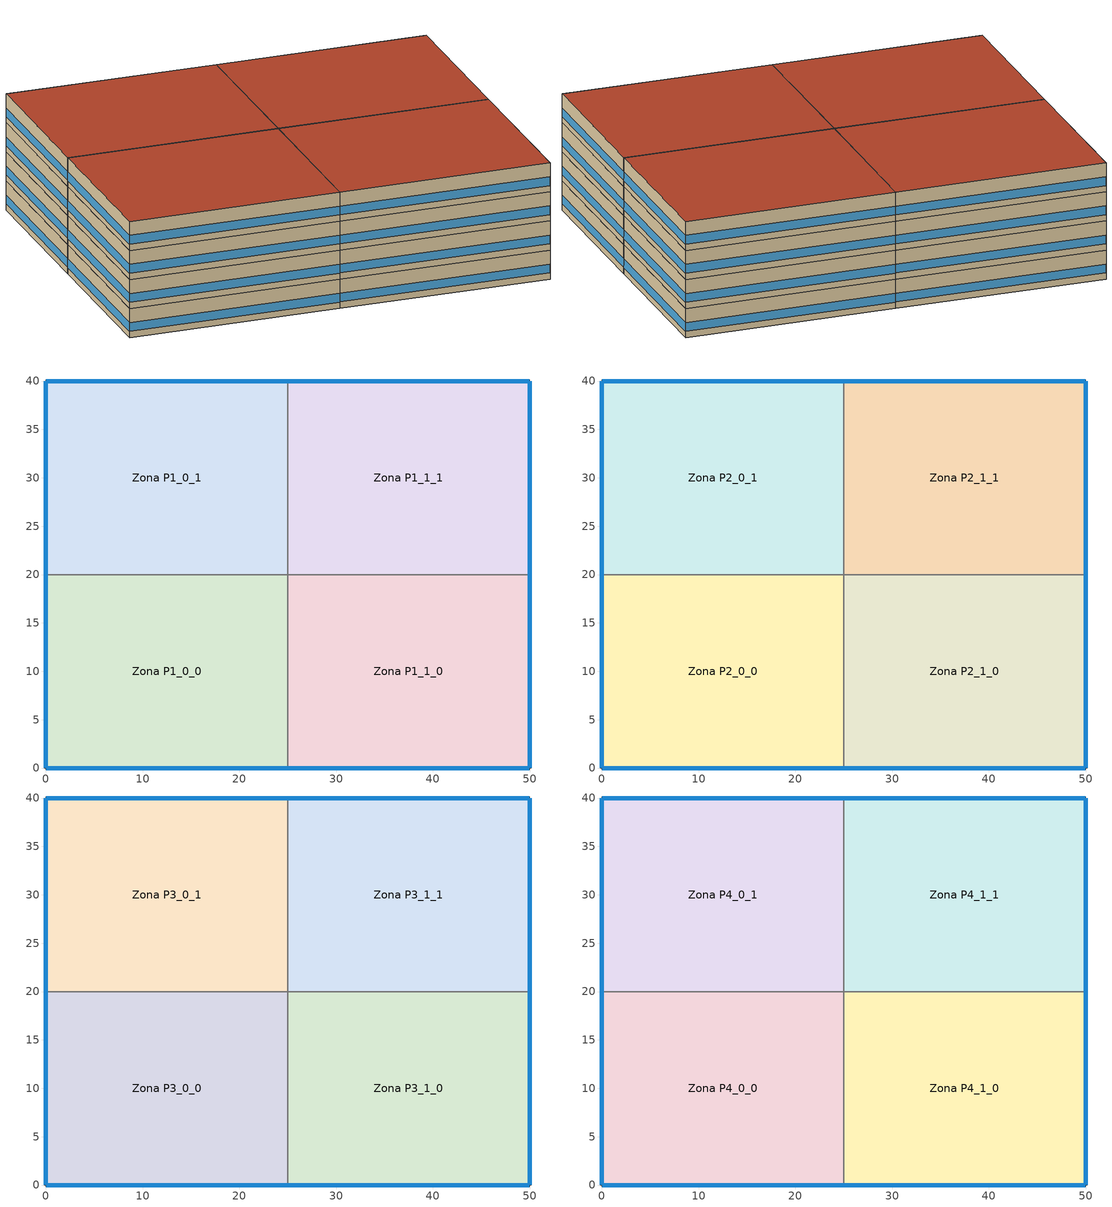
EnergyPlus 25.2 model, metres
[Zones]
Zona P1_0_0
 floor ground (Laje concreto): 0,0 0,20 25,20 25,0 z0
 wall outside (Alvenaria rebocada): 0,20 0,0 25,0 z0:3.5
 wall to Zona P1_0_1 (Alvenaria rebocada): 25,20 0,20 z0:3.5
 wall to Zona P1_1_0 (Alvenaria rebocada): 25,0 25,20 z0:3.5
 window (Vidro U3 SHGC0.4): 0,19.97 0,0.03 / 0.03,0 24.97,0 z0.76:1.81
Zona P1_0_1
 floor ground (Laje concreto): 0,20 0,40 25,40 25,20 z0
 wall outside (Alvenaria rebocada): 25,40 0,40 0,20 z0:3.5
 wall to Zona P1_1_1 (Alvenaria rebocada): 25,20 25,40 z0:3.5
 window (Vidro U3 SHGC0.4): 0,39.97 0,20.03 / 24.97,40 0.03,40 z0.76:1.81
Zona P1_1_0
 floor ground (Laje concreto): 25,0 25,20 50,20 50,0 z0
 wall outside (Alvenaria rebocada): 25,0 50,0 50,20 z0:3.5
 wall to Zona P1_1_1 (Alvenaria rebocada): 50,20 25,20 z0:3.5
 window (Vidro U3 SHGC0.4): 50,0.03 50,19.97 / 25.03,0 49.97,0 z0.76:1.81
Zona P1_1_1
 floor ground (Laje concreto): 25,20 25,40 50,40 50,20 z0
 wall outside (Alvenaria rebocada): 50,20 50,40 25,40 z0:3.5
 window (Vidro U3 SHGC0.4): 49.97,40 25.03,40 / 50,20.03 50,39.97 z0.76:1.81
Zona P2_0_0
 floor to Zona P1_0_0 (Laje concreto): 0,0 0,20 25,20 25,0 z3.5
 wall outside (Alvenaria rebocada): 0,20 0,0 25,0 z3.5:7
 wall to Zona P2_0_1 (Alvenaria rebocada): 25,20 0,20 z3.5:7
 wall to Zona P2_1_0 (Alvenaria rebocada): 25,0 25,20 z3.5:7
 window (Vidro U3 SHGC0.4): 0,19.97 0,0.03 / 0.03,0 24.97,0 z4.26:5.31
Zona P2_0_1
 floor to Zona P1_0_1 (Laje concreto): 0,20 0,40 25,40 25,20 z3.5
 wall outside (Alvenaria rebocada): 25,40 0,40 0,20 z3.5:7
 wall to Zona P2_1_1 (Alvenaria rebocada): 25,20 25,40 z3.5:7
 window (Vidro U3 SHGC0.4): 0,39.97 0,20.03 / 24.97,40 0.03,40 z4.26:5.31
Zona P2_1_0
 floor to Zona P1_1_0 (Laje concreto): 25,0 25,20 50,20 50,0 z3.5
 wall outside (Alvenaria rebocada): 25,0 50,0 50,20 z3.5:7
 wall to Zona P2_1_1 (Alvenaria rebocada): 50,20 25,20 z3.5:7
 window (Vidro U3 SHGC0.4): 50,0.03 50,19.97 / 25.03,0 49.97,0 z4.26:5.31
Zona P2_1_1
 floor to Zona P1_1_1 (Laje concreto): 25,20 25,40 50,40 50,20 z3.5
 wall outside (Alvenaria rebocada): 50,20 50,40 25,40 z3.5:7
 window (Vidro U3 SHGC0.4): 49.97,40 25.03,40 / 50,20.03 50,39.97 z4.26:5.31
Zona P3_0_0
 floor to Zona P2_0_0 (Laje concreto): 0,0 0,20 25,20 25,0 z7
 wall outside (Alvenaria rebocada): 0,20 0,0 25,0 z7:10.5
 wall to Zona P3_0_1 (Alvenaria rebocada): 25,20 0,20 z7:10.5
 wall to Zona P3_1_0 (Alvenaria rebocada): 25,0 25,20 z7:10.5
 window (Vidro U3 SHGC0.4): 0,19.97 0,0.03 / 0.03,0 24.97,0 z7.76:8.81
Zona P3_0_1
 floor to Zona P2_0_1 (Laje concreto): 0,20 0,40 25,40 25,20 z7
 wall outside (Alvenaria rebocada): 25,40 0,40 0,20 z7:10.5
 wall to Zona P3_1_1 (Alvenaria rebocada): 25,20 25,40 z7:10.5
 window (Vidro U3 SHGC0.4): 0,39.97 0,20.03 / 24.97,40 0.03,40 z7.76:8.81
Zona P3_1_0
 floor to Zona P2_1_0 (Laje concreto): 25,0 25,20 50,20 50,0 z7
 wall outside (Alvenaria rebocada): 25,0 50,0 50,20 z7:10.5
 wall to Zona P3_1_1 (Alvenaria rebocada): 50,20 25,20 z7:10.5
 window (Vidro U3 SHGC0.4): 50,0.03 50,19.97 / 25.03,0 49.97,0 z7.76:8.81
Zona P3_1_1
 floor to Zona P2_1_1 (Laje concreto): 25,20 25,40 50,40 50,20 z7
 wall outside (Alvenaria rebocada): 50,20 50,40 25,40 z7:10.5
 window (Vidro U3 SHGC0.4): 49.97,40 25.03,40 / 50,20.03 50,39.97 z7.76:8.81
Zona P4_0_0
 floor to Zona P3_0_0 (Laje concreto): 0,0 0,20 25,20 25,0 z10.5
 wall outside (Alvenaria rebocada): 0,20 0,0 25,0 z10.5:14
 wall to Zona P4_0_1 (Alvenaria rebocada): 25,20 0,20 z10.5:14
 wall to Zona P4_1_0 (Alvenaria rebocada): 25,0 25,20 z10.5:14
 window (Vidro U3 SHGC0.4): 0,19.97 0,0.03 / 0.03,0 24.97,0 z11.26:12.31
 roof outside (Cobertura isolada): 25,0 25,20 0,20 0,0 z14
Zona P4_0_1
 floor to Zona P3_0_1 (Laje concreto): 0,20 0,40 25,40 25,20 z10.5
 wall outside (Alvenaria rebocada): 25,40 0,40 0,20 z10.5:14
 wall to Zona P4_1_1 (Alvenaria rebocada): 25,20 25,40 z10.5:14
 window (Vidro U3 SHGC0.4): 0,39.97 0,20.03 / 24.97,40 0.03,40 z11.26:12.31
 roof outside (Cobertura isolada): 25,20 25,40 0,40 0,20 z14
Zona P4_1_0
 floor to Zona P3_1_0 (Laje concreto): 25,0 25,20 50,20 50,0 z10.5
 wall outside (Alvenaria rebocada): 25,0 50,0 50,20 z10.5:14
 wall to Zona P4_1_1 (Alvenaria rebocada): 50,20 25,20 z10.5:14
 window (Vidro U3 SHGC0.4): 50,0.03 50,19.97 / 25.03,0 49.97,0 z11.26:12.31
 roof outside (Cobertura isolada): 50,0 50,20 25,20 25,0 z14
Zona P4_1_1
 floor to Zona P3_1_1 (Laje concreto): 25,20 25,40 50,40 50,20 z10.5
 wall outside (Alvenaria rebocada): 50,20 50,40 25,40 z10.5:14
 window (Vidro U3 SHGC0.4): 49.97,40 25.03,40 / 50,20.03 50,39.97 z11.26:12.31
 roof outside (Cobertura isolada): 50,20 50,40 25,40 25,20 z14
[Building]
Escritorio ficticio Sao Paulo - 8000 m2 - sem VE
[Site:Location]
Site 1: Latitude {deg}=-23.627; Longitude {deg}=-46.655; Time Zone {hr}=-3; Elevation {m}=801.9
[Site:GroundTemperature:BuildingSurface]
23, 24, 24, 22, 20, 18, 17, 18, 19, 20, 21, 22
[SizingPeriod:DesignDay] Day of Month=21; Dry-Bulb Temperature Range Modifier Type=DefaultMultipliers; Humidity Condition Type=Wetbulb; Barometric Pressure {Pa}=92055; Rain Indicator=No; Snow Indicator=No; Daylight Saving Time Indicator=No; Begin Environment Reset Mode=FullResetAtBeginEnvironment
Name | Month | Day Type | Maximum Dry-Bulb Temperature {C} | Daily Dry-Bulb Temperature Range {deltaC} | Wetbulb or DewPoint at Maximum Dry-Bulb {C} | Wind Speed {m/s} | Wind Direction {deg} | Solar Model Indicator | ASHRAE Clear Sky Optical Depth for Beam Irradiance (taub) | ASHRAE Clear Sky Optical Depth for Diffuse Irradiance (taud) | Sky Clearness
Sao.Paulo-Congonhas.AP Ann Clg .4% Condns DB=>MWB | 2 | SummerDesignDay | 32.5 | 10.3 | 20 | 4 | 320 | ASHRAETau2017 | 0.397 | 2.412
Sao.Paulo-Congonhas.AP Ann Htg 99.6% Condns DB | 7 | WinterDesignDay | 9.2 | 0 | 9.2 | 3 | 170 | ASHRAEClearSky |  |  | 0
[Material] Roughness=Smooth; Thermal Absorptance=0.9; Solar Absorptance=0.7; Visible Absorptance=0.7
Name | Thickness {m} | Conductivity {W/m-K} | Density {kg/m3} | Specific Heat {J/kg-K}
Alvenaria rebocada camada 0 | 0.02 | 1 | 1800 | 840
Alvenaria rebocada camada 1 | 0.15 | 0.6 | 1200 | 840
Cobertura isolada camada 0 | 0.1 | 1.7 | 2300 | 880
Cobertura isolada camada 1 | 0.05 | 0.04 | 30 | 1400
Cobertura isolada camada 2 | 0.02 | 0.16 | 800 | 1090
Laje concreto camada 0 | 0.15 | 1.7 | 2300 | 880
[WindowMaterial:SimpleGlazingSystem]
Window Material Simple Glazing System 1: U-Factor {W/m2-K}=3; Solar Heat Gain Coefficient=0.4; Visible Transmittance=0.6
[Construction]
Alvenaria rebocada: Alvenaria rebocada camada 0, Alvenaria rebocada camada 1, Alvenaria rebocada camada 0
Cobertura isolada: Cobertura isolada camada 0, Cobertura isolada camada 1, Cobertura isolada camada 2
Laje concreto: Laje concreto camada 0
Vidro U3 SHGC0.4: Window Material Simple Glazing System 1
[Zone] Multiplier=1; Part of Total Floor Area=Yes
Zona P1_0_0; Zona P1_0_1; Zona P1_1_0; Zona P1_1_1; Zona P2_0_0; Zona P2_0_1; Zona P2_1_0; Zona P2_1_1; Zona P3_0_0; Zona P3_0_1; Zona P3_1_0; Zona P3_1_1; Zona P4_0_0; Zona P4_0_1; Zona P4_1_0; Zona P4_1_1
[Space]
Name | Zone
P1_0_0 | Zona P1_0_0
P1_0_1 | Zona P1_0_1
P1_1_0 | Zona P1_1_0
P1_1_1 | Zona P1_1_1
P2_0_0 | Zona P2_0_0
P2_0_1 | Zona P2_0_1
P2_1_0 | Zona P2_1_0
P2_1_1 | Zona P2_1_1
P3_0_0 | Zona P3_0_0
P3_0_1 | Zona P3_0_1
P3_1_0 | Zona P3_1_0
P3_1_1 | Zona P3_1_1
P4_0_0 | Zona P4_0_0
P4_0_1 | Zona P4_0_1
P4_1_0 | Zona P4_1_0
P4_1_1 | Zona P4_1_1
[Lights] Schedule=Iluminacao; Design Level Calculation Method=Watts/Area; Watts per Floor Area {W/m2}=8; Fraction Replaceable=1
Name | Zone or ZoneList or Space or SpaceList
Lights 1 | P1_0_0
Lights 2 | P1_0_1
Lights 3 | P1_1_0
Lights 4 | P1_1_1
Lights 5 | P2_0_0
Lights 6 | P2_0_1
Lights 7 | P2_1_0
Lights 8 | P2_1_1
Lights 9 | P3_0_0
Lights 10 | P3_0_1
Lights 11 | P3_1_0
Lights 12 | P3_1_1
Lights 13 | P4_0_0
Lights 14 | P4_0_1
Lights 15 | P4_1_0
Lights 16 | P4_1_1
[People] Number of People Schedule=Ocupacao; Number of People Calculation Method=People/Area; People per Floor Area {person/m2}=0.08; Fraction Radiant=0.3; Activity Level Schedule=Atividade sedentaria 120 W pessoa; Clothing Insulation Calculation Method=ClothingInsulationSchedule
Name | Zone or ZoneList or Space or SpaceList
People 1 | P1_0_0
People 2 | P1_0_1
People 3 | P1_1_0
People 4 | P1_1_1
People 5 | P2_0_0
People 6 | P2_0_1
People 7 | P2_1_0
People 8 | P2_1_1
People 9 | P3_0_0
People 10 | P3_0_1
People 11 | P3_1_0
People 12 | P3_1_1
People 13 | P4_0_0
People 14 | P4_0_1
People 15 | P4_1_0
People 16 | P4_1_1
[ElectricEquipment] Schedule=Computadores e demais equipamentos; Design Level Calculation Method=Watts/Area; Watts per Floor Area {W/m2}=12
Name | Zone or ZoneList or Space or SpaceList
Electric Equipment 1 | P1_0_0
Electric Equipment 2 | P1_0_1
Electric Equipment 3 | P1_1_0
Electric Equipment 4 | P1_1_1
Electric Equipment 5 | P2_0_0
Electric Equipment 6 | P2_0_1
Electric Equipment 7 | P2_1_0
Electric Equipment 8 | P2_1_1
Electric Equipment 9 | P3_0_0
Electric Equipment 10 | P3_0_1
Electric Equipment 11 | P3_1_0
Electric Equipment 12 | P3_1_1
Electric Equipment 13 | P4_0_0
Electric Equipment 14 | P4_0_1
Electric Equipment 15 | P4_1_0
Electric Equipment 16 | P4_1_1
[ZoneInfiltration:DesignFlowRate] Schedule=Always On Discrete; Design Flow Rate Calculation Method=AirChanges/Hour; Air Changes per Hour {1/hr}=0.15; Density Basis=Outdoor
Name | Zone or ZoneList or Space or SpaceList
Space Infiltration Design Flow Rate 1 | P1_0_0
Space Infiltration Design Flow Rate 2 | P1_0_1
Space Infiltration Design Flow Rate 3 | P1_1_0
Space Infiltration Design Flow Rate 4 | P1_1_1
Space Infiltration Design Flow Rate 5 | P2_0_0
Space Infiltration Design Flow Rate 6 | P2_0_1
Space Infiltration Design Flow Rate 7 | P2_1_0
Space Infiltration Design Flow Rate 8 | P2_1_1
Space Infiltration Design Flow Rate 9 | P3_0_0
Space Infiltration Design Flow Rate 10 | P3_0_1
Space Infiltration Design Flow Rate 11 | P3_1_0
Space Infiltration Design Flow Rate 12 | P3_1_1
Space Infiltration Design Flow Rate 13 | P4_0_0
Space Infiltration Design Flow Rate 14 | P4_0_1
Space Infiltration Design Flow Rate 15 | P4_1_0
Space Infiltration Design Flow Rate 16 | P4_1_1
[ZoneControl:Thermostat] Temperature Difference Between Cutout And Setpoint {deltaC}=0
Name | Zone or ZoneList | Control Type Schedule | Control 1
Zona P1_0_0 Thermostat | Zona P1_0_0 | Zona P1_0_0 Thermostat Schedule | Thermostat Setpoint Dual Setpoint 1
Zona P1_0_1 Thermostat | Zona P1_0_1 | Zona P1_0_1 Thermostat Schedule | Thermostat Setpoint Dual Setpoint 2
Zona P1_1_0 Thermostat | Zona P1_1_0 | Zona P1_1_0 Thermostat Schedule | Thermostat Setpoint Dual Setpoint 3
Zona P1_1_1 Thermostat | Zona P1_1_1 | Zona P1_1_1 Thermostat Schedule | Thermostat Setpoint Dual Setpoint 4
Zona P2_0_0 Thermostat | Zona P2_0_0 | Zona P2_0_0 Thermostat Schedule | Thermostat Setpoint Dual Setpoint 5
Zona P2_0_1 Thermostat | Zona P2_0_1 | Zona P2_0_1 Thermostat Schedule | Thermostat Setpoint Dual Setpoint 6
Zona P2_1_0 Thermostat | Zona P2_1_0 | Zona P2_1_0 Thermostat Schedule | Thermostat Setpoint Dual Setpoint 7
Zona P2_1_1 Thermostat | Zona P2_1_1 | Zona P2_1_1 Thermostat Schedule | Thermostat Setpoint Dual Setpoint 8
Zona P3_0_0 Thermostat | Zona P3_0_0 | Zona P3_0_0 Thermostat Schedule | Thermostat Setpoint Dual Setpoint 9
Zona P3_0_1 Thermostat | Zona P3_0_1 | Zona P3_0_1 Thermostat Schedule | Thermostat Setpoint Dual Setpoint 10
Zona P3_1_0 Thermostat | Zona P3_1_0 | Zona P3_1_0 Thermostat Schedule | Thermostat Setpoint Dual Setpoint 11
Zona P3_1_1 Thermostat | Zona P3_1_1 | Zona P3_1_1 Thermostat Schedule | Thermostat Setpoint Dual Setpoint 12
Zona P4_0_0 Thermostat | Zona P4_0_0 | Zona P4_0_0 Thermostat Schedule | Thermostat Setpoint Dual Setpoint 13
Zona P4_0_1 Thermostat | Zona P4_0_1 | Zona P4_0_1 Thermostat Schedule | Thermostat Setpoint Dual Setpoint 14
Zona P4_1_0 Thermostat | Zona P4_1_0 | Zona P4_1_0 Thermostat Schedule | Thermostat Setpoint Dual Setpoint 15
Zona P4_1_1 Thermostat | Zona P4_1_1 | Zona P4_1_1 Thermostat Schedule | Thermostat Setpoint Dual Setpoint 16
[ThermostatSetpoint:DualSetpoint] Heating Setpoint Temperature Schedule=Aquecimento 20C; Cooling Setpoint Temperature Schedule=Resfriamento 24C
Thermostat Setpoint Dual Setpoint 1; Thermostat Setpoint Dual Setpoint 2; Thermostat Setpoint Dual Setpoint 3; Thermostat Setpoint Dual Setpoint 4; Thermostat Setpoint Dual Setpoint 5; Thermostat Setpoint Dual Setpoint 6; Thermostat Setpoint Dual Setpoint 7; Thermostat Setpoint Dual Setpoint 8; Thermostat Setpoint Dual Setpoint 9; Thermostat Setpoint Dual Setpoint 10; Thermostat Setpoint Dual Setpoint 11; Thermostat Setpoint Dual Setpoint 12; Thermostat Setpoint Dual Setpoint 13; Thermostat Setpoint Dual Setpoint 14; Thermostat Setpoint Dual Setpoint 15; Thermostat Setpoint Dual Setpoint 16
[ZoneHVAC:PackagedTerminalAirConditioner] Availability Schedule=HVAC 07-22; Cooling Supply Air Flow Rate {m3/s}=Autosize; Heating Supply Air Flow Rate {m3/s}=Autosize; No Load Supply Air Flow Rate {m3/s}=Autosize; No Load Supply Air Flow Rate Control Set To Low Speed=Yes; Cooling Outdoor Air Flow Rate {m3/s}=0.45; Heating Outdoor Air Flow Rate {m3/s}=0.45; No Load Outdoor Air Flow Rate {m3/s}=0.45; Fan Placement=DrawThrough; Supply Air Fan Operating Mode Schedule=Always On Discrete
Name | Supply Air Fan | Heating Coil | Cooling Coil
Ar condicionado P1_0_0 | Fan Constant Volume 1 | Coil Heating Electric 1 | Coil Cooling DX Single Speed 1
Ar condicionado P1_0_1 | Fan Constant Volume 2 | Coil Heating Electric 2 | Coil Cooling DX Single Speed 2
Ar condicionado P1_1_0 | Fan Constant Volume 3 | Coil Heating Electric 3 | Coil Cooling DX Single Speed 3
Ar condicionado P1_1_1 | Fan Constant Volume 4 | Coil Heating Electric 4 | Coil Cooling DX Single Speed 4
Ar condicionado P2_0_0 | Fan Constant Volume 5 | Coil Heating Electric 5 | Coil Cooling DX Single Speed 5
Ar condicionado P2_0_1 | Fan Constant Volume 6 | Coil Heating Electric 6 | Coil Cooling DX Single Speed 6
Ar condicionado P2_1_0 | Fan Constant Volume 7 | Coil Heating Electric 7 | Coil Cooling DX Single Speed 7
Ar condicionado P2_1_1 | Fan Constant Volume 8 | Coil Heating Electric 8 | Coil Cooling DX Single Speed 8
Ar condicionado P3_0_0 | Fan Constant Volume 9 | Coil Heating Electric 9 | Coil Cooling DX Single Speed 9
Ar condicionado P3_0_1 | Fan Constant Volume 10 | Coil Heating Electric 10 | Coil Cooling DX Single Speed 10
Ar condicionado P3_1_0 | Fan Constant Volume 11 | Coil Heating Electric 11 | Coil Cooling DX Single Speed 11
Ar condicionado P3_1_1 | Fan Constant Volume 12 | Coil Heating Electric 12 | Coil Cooling DX Single Speed 12
Ar condicionado P4_0_0 | Fan Constant Volume 13 | Coil Heating Electric 13 | Coil Cooling DX Single Speed 13
Ar condicionado P4_0_1 | Fan Constant Volume 14 | Coil Heating Electric 14 | Coil Cooling DX Single Speed 14
Ar condicionado P4_1_0 | Fan Constant Volume 15 | Coil Heating Electric 15 | Coil Cooling DX Single Speed 15
Ar condicionado P4_1_1 | Fan Constant Volume 16 | Coil Heating Electric 16 | Coil Cooling DX Single Speed 16
[Fan:ConstantVolume] Availability Schedule=Always On Discrete; Fan Total Efficiency=0.6; Pressure Rise {Pa}=350; Maximum Flow Rate {m3/s}=AutoSize; Motor Efficiency=0.9; Motor In Airstream Fraction=1
Fan Constant Volume 1; Fan Constant Volume 2; Fan Constant Volume 3; Fan Constant Volume 4; Fan Constant Volume 5; Fan Constant Volume 6; Fan Constant Volume 7; Fan Constant Volume 8; Fan Constant Volume 9; Fan Constant Volume 10; Fan Constant Volume 11; Fan Constant Volume 12; Fan Constant Volume 13; Fan Constant Volume 14; Fan Constant Volume 15; Fan Constant Volume 16
[Coil:Heating:Electric] Availability Schedule=Always On Discrete; Efficiency=1; Nominal Capacity {W}=Autosize
Coil Heating Electric 1; Coil Heating Electric 2; Coil Heating Electric 3; Coil Heating Electric 4; Coil Heating Electric 5; Coil Heating Electric 6; Coil Heating Electric 7; Coil Heating Electric 8; Coil Heating Electric 9; Coil Heating Electric 10; Coil Heating Electric 11; Coil Heating Electric 12; Coil Heating Electric 13; Coil Heating Electric 14; Coil Heating Electric 15; Coil Heating Electric 16
[Coil:Cooling:DX:SingleSpeed] Availability Schedule=Always On Discrete; Gross Rated Total Cooling Capacity {W}=Autosize; Gross Rated Sensible Heat Ratio=Autosize; Gross Rated Cooling COP {W/W}=3.2; Rated Air Flow Rate {m3/s}=Autosize; Rated Evaporator Fan Power Per Volume Flow Rate 2017 {W/(m3/s)}=773.3; Rated Evaporator Fan Power Per Volume Flow Rate 2023 {W/(m3/s)}=934.4; Minimum Outdoor Dry-Bulb Temperature for Compressor Operation {C}=-25; Nominal Time for Condensate Removal to Begin {s}=0; Ratio of Initial Moisture Evaporation Rate and Steady State Latent Capacity=0; Maximum Cycling Rate {cycles/hr}=0; Latent Capacity Time Constant {s}=0; Condenser Type=AirCooled; Evaporative Condenser Effectiveness=0.9; Evaporative Condenser Air Flow Rate {m3/s}=Autosize; Evaporative Condenser Pump Rated Power Consumption {W}=Autosize; Crankcase Heater Capacity {W}=0; Maximum Outdoor Dry-Bulb Temperature for Crankcase Heater Operation {C}=10; Basin Heater Capacity {W/K}=0; Basin Heater Setpoint Temperature {C}=2
Name | Total Cooling Capacity Function of Temperature Curve | Total Cooling Capacity Function of Flow Fraction Curve | Energy Input Ratio Function of Temperature Curve | Energy Input Ratio Function of Flow Fraction Curve | Part Load Fraction Correlation Curve
Coil Cooling DX Single Speed 1 | Curve Biquadratic 1 | Curve Quadratic 1 | Curve Biquadratic 2 | Curve Quadratic 2 | Curve Quadratic 3
Coil Cooling DX Single Speed 2 | Curve Biquadratic 3 | Curve Quadratic 4 | Curve Biquadratic 4 | Curve Quadratic 5 | Curve Quadratic 6
Coil Cooling DX Single Speed 3 | Curve Biquadratic 5 | Curve Quadratic 7 | Curve Biquadratic 6 | Curve Quadratic 8 | Curve Quadratic 9
Coil Cooling DX Single Speed 4 | Curve Biquadratic 7 | Curve Quadratic 10 | Curve Biquadratic 8 | Curve Quadratic 11 | Curve Quadratic 12
Coil Cooling DX Single Speed 5 | Curve Biquadratic 9 | Curve Quadratic 13 | Curve Biquadratic 10 | Curve Quadratic 14 | Curve Quadratic 15
Coil Cooling DX Single Speed 6 | Curve Biquadratic 11 | Curve Quadratic 16 | Curve Biquadratic 12 | Curve Quadratic 17 | Curve Quadratic 18
Coil Cooling DX Single Speed 7 | Curve Biquadratic 13 | Curve Quadratic 19 | Curve Biquadratic 14 | Curve Quadratic 20 | Curve Quadratic 21
Coil Cooling DX Single Speed 8 | Curve Biquadratic 15 | Curve Quadratic 22 | Curve Biquadratic 16 | Curve Quadratic 23 | Curve Quadratic 24
Coil Cooling DX Single Speed 9 | Curve Biquadratic 17 | Curve Quadratic 25 | Curve Biquadratic 18 | Curve Quadratic 26 | Curve Quadratic 27
Coil Cooling DX Single Speed 10 | Curve Biquadratic 19 | Curve Quadratic 28 | Curve Biquadratic 20 | Curve Quadratic 29 | Curve Quadratic 30
Coil Cooling DX Single Speed 11 | Curve Biquadratic 21 | Curve Quadratic 31 | Curve Biquadratic 22 | Curve Quadratic 32 | Curve Quadratic 33
Coil Cooling DX Single Speed 12 | Curve Biquadratic 23 | Curve Quadratic 34 | Curve Biquadratic 24 | Curve Quadratic 35 | Curve Quadratic 36
Coil Cooling DX Single Speed 13 | Curve Biquadratic 25 | Curve Quadratic 37 | Curve Biquadratic 26 | Curve Quadratic 38 | Curve Quadratic 39
Coil Cooling DX Single Speed 14 | Curve Biquadratic 27 | Curve Quadratic 40 | Curve Biquadratic 28 | Curve Quadratic 41 | Curve Quadratic 42
Coil Cooling DX Single Speed 15 | Curve Biquadratic 29 | Curve Quadratic 43 | Curve Biquadratic 30 | Curve Quadratic 44 | Curve Quadratic 45
Coil Cooling DX Single Speed 16 | Curve Biquadratic 31 | Curve Quadratic 46 | Curve Biquadratic 32 | Curve Quadratic 47 | Curve Quadratic 48
[Zone equipment]
Zona P1_0_0: Ar condicionado P1_0_0
Zona P1_0_1: Ar condicionado P1_0_1
Zona P1_1_0: Ar condicionado P1_1_0
Zona P1_1_1: Ar condicionado P1_1_1
Zona P2_0_0: Ar condicionado P2_0_0
Zona P2_0_1: Ar condicionado P2_0_1
Zona P2_1_0: Ar condicionado P2_1_0
Zona P2_1_1: Ar condicionado P2_1_1
Zona P3_0_0: Ar condicionado P3_0_0
Zona P3_0_1: Ar condicionado P3_0_1
Zona P3_1_0: Ar condicionado P3_1_0
Zona P3_1_1: Ar condicionado P3_1_1
Zona P4_0_0: Ar condicionado P4_0_0
Zona P4_0_1: Ar condicionado P4_0_1
Zona P4_1_0: Ar condicionado P4_1_0
Zona P4_1_1: Ar condicionado P4_1_1
[Sizing:Zone] Zone Cooling Design Supply Air Temperature Input Method=SupplyAirTemperature; Zone Cooling Design Supply Air Temperature {C}=14; Zone Cooling Design Supply Air Temperature Difference {deltaC}=11.11; Zone Heating Design Supply Air Temperature Input Method=SupplyAirTemperature; Zone Heating Design Supply Air Temperature {C}=40; Zone Heating Design Supply Air Temperature Difference {deltaC}=11.11; Zone Cooling Design Supply Air Humidity Ratio {kgWater/kgDryAir}=0.0085; Zone Heating Design Supply Air Humidity Ratio {kgWater/kgDryAir}=0.008; Cooling Design Air Flow Method=DesignDay; Cooling Design Air Flow Rate {m3/s}=0; Cooling Minimum Air Flow per Zone Floor Area {m3/s-m2}=0.000762; Cooling Minimum Air Flow {m3/s}=0; Cooling Minimum Air Flow Fraction=0; Heating Design Air Flow Method=DesignDay; Heating Design Air Flow Rate {m3/s}=0; Heating Maximum Air Flow per Zone Floor Area {m3/s-m2}=0.002032; Heating Maximum Air Flow {m3/s}=0.141576; Heating Maximum Air Flow Fraction=0.3; Account for Dedicated Outdoor Air System=No; Zone Load Sizing Method=Sensible Load Only No Latent Load; Zone Latent Cooling Design Supply Air Humidity Ratio Input Method=HumidityRatioDifference; Zone Cooling Design Supply Air Humidity Ratio Difference {kgWater/kgDryAir}=0.005; Zone Latent Heating Design Supply Air Humidity Ratio Input Method=HumidityRatioDifference; Zone Humidification Design Supply Air Humidity Ratio Difference {kgWater/kgDryAir}=0.005; Type of Space Sum to Use=Coincident; Heating Coil Sizing Method=None; Maximum Heating Capacity To Cooling Load Sizing Ratio {W/W}=1
Name | Design Specification Outdoor Air Object
Zona P1_0_0 | Design Specification Outdoor Air 1
Zona P1_0_1 | Design Specification Outdoor Air 2
Zona P1_1_0 | Design Specification Outdoor Air 3
Zona P1_1_1 | Design Specification Outdoor Air 4
Zona P2_0_0 | Design Specification Outdoor Air 5
Zona P2_0_1 | Design Specification Outdoor Air 6
Zona P2_1_0 | Design Specification Outdoor Air 7
Zona P2_1_1 | Design Specification Outdoor Air 8
Zona P3_0_0 | Design Specification Outdoor Air 9
Zona P3_0_1 | Design Specification Outdoor Air 10
Zona P3_1_0 | Design Specification Outdoor Air 11
Zona P3_1_1 | Design Specification Outdoor Air 12
Zona P4_0_0 | Design Specification Outdoor Air 13
Zona P4_0_1 | Design Specification Outdoor Air 14
Zona P4_1_0 | Design Specification Outdoor Air 15
Zona P4_1_1 | Design Specification Outdoor Air 16
[DesignSpecification:OutdoorAir] Outdoor Air Method=Sum; Outdoor Air Flow per Person {m3/s-person}=0.0075; Outdoor Air Flow per Zone Floor Area {m3/s-m2}=0.0003; Outdoor Air Flow per Zone {m3/s}=0; Outdoor Air Flow Air Changes per Hour {1/hr}=0
Design Specification Outdoor Air 1; Design Specification Outdoor Air 2; Design Specification Outdoor Air 3; Design Specification Outdoor Air 4; Design Specification Outdoor Air 5; Design Specification Outdoor Air 6; Design Specification Outdoor Air 7; Design Specification Outdoor Air 8; Design Specification Outdoor Air 9; Design Specification Outdoor Air 10; Design Specification Outdoor Air 11; Design Specification Outdoor Air 12; Design Specification Outdoor Air 13; Design Specification Outdoor Air 14; Design Specification Outdoor Air 15; Design Specification Outdoor Air 16
[Schedule:Day:Interval]
Schedule Day 4: No, 07:00, 0.05, 08:00, 0.3, 09:00, 0.7, 12:00, 0.95, 13:00, 0.75, 18:00, 0.95, 20:00, 0.65, 22:00, 0.3, 24:00, 0.05
Schedule Day 5: No, 08:00, 0.05, 09:00, 0.15, 13:00, 0.35, 16:00, 0.2, 22:00, 0.1, 24:00, 0.05
Schedule Day 6: No, 09:00, 0.05, 15:00, 0.1, 24:00, 0.05
Schedule Day 1: No, 07:00, 0, 08:00, 0.2, 09:00, 0.65, 12:00, 0.95, 13:00, 0.55, 17:00, 0.9, 19:00, 0.5, 21:00, 0.2, 22:00, 0.08, 24:00, 0
Schedule Day 2: No, 08:00, 0, 09:00, 0.1, 13:00, 0.25, 16:00, 0.12, 22:00, 0.03, 24:00, 0
Schedule Day 3: No, 09:00, 0, 15:00, 0.03, 24:00, 0
Schedule Day 7: No, 07:00, 0.2, 08:00, 0.35, 09:00, 0.7, 12:00, 0.95, 13:00, 0.65, 17:00, 0.9, 19:00, 0.6, 22:00, 0.3, 24:00, 0.2
Schedule Day 8: No, 08:00, 0.2, 13:00, 0.35, 17:00, 0.25, 24:00, 0.2
Schedule Day 9: No, 24:00, 0.2
Schedule Day 16: No, 07:00, 15, 22:00, 20, 24:00, 15
Schedule Day 17: No, 08:00, 15, 16:00, 20, 24:00, 15
Schedule Day 18: No, 24:00, 15
Schedule Day 13: No, 07:00, 30, 22:00, 24, 24:00, 30
Schedule Day 14: No, 08:00, 30, 16:00, 24, 24:00, 30
Schedule Day 15: No, 24:00, 30
Schedule Day 10: No, 07:00, 0, 22:00, 1, 24:00, 0
Schedule Day 11: No, 08:00, 0, 16:00, 1, 24:00, 0
Schedule Day 12: No, 24:00, 0
[Schedule:Week:Daily]
Iluminacao Week Rule - Jan1-Jan3: Schedule Day 4, Schedule Day 4, Schedule Day 4, Schedule Day 4, Schedule Day 4, Schedule Day 4, Schedule Day 5, Schedule Day 4, Schedule Day 4, Schedule Day 4, Schedule Day 4, Schedule Day 4
Iluminacao Week Rule - Jan4-Dec31: Schedule Day 6, Schedule Day 4, Schedule Day 4, Schedule Day 4, Schedule Day 4, Schedule Day 4, Schedule Day 5, Schedule Day 4, Schedule Day 4, Schedule Day 4, Schedule Day 4, Schedule Day 4
Ocupacao Week Rule - Jan1-Jan3: Schedule Day 1, Schedule Day 1, Schedule Day 1, Schedule Day 1, Schedule Day 1, Schedule Day 1, Schedule Day 2, Schedule Day 1, Schedule Day 1, Schedule Day 1, Schedule Day 1, Schedule Day 1
Ocupacao Week Rule - Jan4-Dec31: Schedule Day 3, Schedule Day 1, Schedule Day 1, Schedule Day 1, Schedule Day 1, Schedule Day 1, Schedule Day 2, Schedule Day 1, Schedule Day 1, Schedule Day 1, Schedule Day 1, Schedule Day 1
Computadores e demais equipamentos Week Rule - Jan1-Jan3: Schedule Day 7, Schedule Day 7, Schedule Day 7, Schedule Day 7, Schedule Day 7, Schedule Day 7, Schedule Day 8, Schedule Day 7, Schedule Day 7, Schedule Day 7, Schedule Day 7, Schedule Day 7
Computadores e demais equipamentos Week Rule - Jan4-Dec31: Schedule Day 9, Schedule Day 7, Schedule Day 7, Schedule Day 7, Schedule Day 7, Schedule Day 7, Schedule Day 8, Schedule Day 7, Schedule Day 7, Schedule Day 7, Schedule Day 7, Schedule Day 7
Aquecimento 20C Week Rule - Jan1-Jan3: Schedule Day 16, Schedule Day 16, Schedule Day 16, Schedule Day 16, Schedule Day 16, Schedule Day 16, Schedule Day 17, Schedule Day 16, Schedule Day 16, Schedule Day 16, Schedule Day 16, Schedule Day 16
Aquecimento 20C Week Rule - Jan4-Dec31: Schedule Day 18, Schedule Day 16, Schedule Day 16, Schedule Day 16, Schedule Day 16, Schedule Day 16, Schedule Day 17, Schedule Day 16, Schedule Day 16, Schedule Day 16, Schedule Day 16, Schedule Day 16
Resfriamento 24C Week Rule - Jan1-Jan3: Schedule Day 13, Schedule Day 13, Schedule Day 13, Schedule Day 13, Schedule Day 13, Schedule Day 13, Schedule Day 14, Schedule Day 13, Schedule Day 13, Schedule Day 13, Schedule Day 13, Schedule Day 13
Resfriamento 24C Week Rule - Jan4-Dec31: Schedule Day 15, Schedule Day 13, Schedule Day 13, Schedule Day 13, Schedule Day 13, Schedule Day 13, Schedule Day 14, Schedule Day 13, Schedule Day 13, Schedule Day 13, Schedule Day 13, Schedule Day 13
HVAC 07-22 Week Rule - Jan1-Jan3: Schedule Day 10, Schedule Day 10, Schedule Day 10, Schedule Day 10, Schedule Day 10, Schedule Day 10, Schedule Day 11, Schedule Day 10, Schedule Day 10, Schedule Day 10, Schedule Day 10, Schedule Day 10
HVAC 07-22 Week Rule - Jan4-Dec31: Schedule Day 12, Schedule Day 10, Schedule Day 10, Schedule Day 10, Schedule Day 10, Schedule Day 10, Schedule Day 11, Schedule Day 10, Schedule Day 10, Schedule Day 10, Schedule Day 10, Schedule Day 10
[Schedule:Year]
Iluminacao: Iluminacao Week Rule - Jan1-Jan3, 1, 1, 1, 3, Iluminacao Week Rule - Jan4-Dec31, 1, 4, 12, 31
Ocupacao: Ocupacao Week Rule - Jan1-Jan3, 1, 1, 1, 3, Ocupacao Week Rule - Jan4-Dec31, 1, 4, 12, 31
Computadores e demais equipamentos: Computadores e demais equipamentos Week Rule - Jan1-Jan3, 1, 1, 1, 3, Computadores e demais equipamentos Week Rule - Jan4-Dec31, 1, 4, 12, 31
Aquecimento 20C: Aquecimento 20C Week Rule - Jan1-Jan3, 1, 1, 1, 3, Aquecimento 20C Week Rule - Jan4-Dec31, 1, 4, 12, 31
Resfriamento 24C: Resfriamento 24C Week Rule - Jan1-Jan3, 1, 1, 1, 3, Resfriamento 24C Week Rule - Jan4-Dec31, 1, 4, 12, 31
HVAC 07-22: HVAC 07-22 Week Rule - Jan1-Jan3, 1, 1, 1, 3, HVAC 07-22 Week Rule - Jan4-Dec31, 1, 4, 12, 31
[Schedule:Constant]
Name | Hourly Value
Atividade sedentaria 120 W pessoa | 120
Always On Discrete | 1
[Schedule:Compact]
Zona P1_0_0 Thermostat Schedule; Zona P1_0_1 Thermostat Schedule; Zona P1_1_0 Thermostat Schedule; Zona P1_1_1 Thermostat Schedule; Zona P2_0_0 Thermostat Schedule; Zona P2_0_1 Thermostat Schedule; Zona P2_1_0 Thermostat Schedule; Zona P2_1_1 Thermostat Schedule; Zona P3_0_0 Thermostat Schedule; Zona P3_0_1 Thermostat Schedule; Zona P3_1_0 Thermostat Schedule; Zona P3_1_1 Thermostat Schedule; Zona P4_0_0 Thermostat Schedule; Zona P4_0_1 Thermostat Schedule; Zona P4_1_0 Thermostat Schedule; Zona P4_1_1 Thermostat Schedule: Through: 12/31, For: AllDays, Until: 24:00, 4
[Curve:Biquadratic] Minimum Value of x {BasedOnField A2}=17; Maximum Value of x {BasedOnField A2}=22; Minimum Value of y {BasedOnField A3}=13; Maximum Value of y {BasedOnField A3}=46
Name | Coefficient1 Constant | Coefficient2 x | Coefficient3 x**2 | Coefficient4 y | Coefficient5 y**2 | Coefficient6 x*y
Curve Biquadratic 1; Curve Biquadratic 3; Curve Biquadratic 5; Curve Biquadratic 7; Curve Biquadratic 9; Curve Biquadratic 11; Curve Biquadratic 13; Curve Biquadratic 15; Curve Biquadratic 17; Curve Biquadratic 19; Curve Biquadratic 21; Curve Biquadratic 23; Curve Biquadratic 25; Curve Biquadratic 27; Curve Biquadratic 29; Curve Biquadratic 31 | 0.942588 | 0.00954335 | 0.00068377 | -0.0110427 | 5.249e-06 | -9.72e-06
Curve Biquadratic 2; Curve Biquadratic 4; Curve Biquadratic 6; Curve Biquadratic 8; Curve Biquadratic 10; Curve Biquadratic 12; Curve Biquadratic 14; Curve Biquadratic 16; Curve Biquadratic 18; Curve Biquadratic 20; Curve Biquadratic 22; Curve Biquadratic 24; Curve Biquadratic 26; Curve Biquadratic 28; Curve Biquadratic 30; Curve Biquadratic 32 | 0.342414 | 0.034885 | -0.0006237 | 0.00497722 | 0.000437951 | -0.000728028
[Curve:Quadratic]
Name | Coefficient1 Constant | Coefficient2 x | Coefficient3 x**2 | Minimum Value of x {BasedOnField A2} | Maximum Value of x {BasedOnField A2}
Curve Quadratic 1; Curve Quadratic 4; Curve Quadratic 7; Curve Quadratic 10; Curve Quadratic 13; Curve Quadratic 16; Curve Quadratic 19; Curve Quadratic 22; Curve Quadratic 25; Curve Quadratic 28; Curve Quadratic 31; Curve Quadratic 34; Curve Quadratic 37; Curve Quadratic 40; Curve Quadratic 43; Curve Quadratic 46 | 0.8 | 0.2 | 0 | 0.5 | 1.5
Curve Quadratic 2; Curve Quadratic 5; Curve Quadratic 8; Curve Quadratic 11; Curve Quadratic 14; Curve Quadratic 17; Curve Quadratic 20; Curve Quadratic 23; Curve Quadratic 26; Curve Quadratic 29; Curve Quadratic 32; Curve Quadratic 35; Curve Quadratic 38; Curve Quadratic 41; Curve Quadratic 44; Curve Quadratic 47 | 1.1552 | -0.1808 | 0.0256 | 0.5 | 1.5
Curve Quadratic 3; Curve Quadratic 6; Curve Quadratic 9; Curve Quadratic 12; Curve Quadratic 15; Curve Quadratic 18; Curve Quadratic 21; Curve Quadratic 24; Curve Quadratic 27; Curve Quadratic 30; Curve Quadratic 33; Curve Quadratic 36; Curve Quadratic 39; Curve Quadratic 42; Curve Quadratic 45; Curve Quadratic 48 | 0.85 | 0.15 | 0 | 0 | 1
